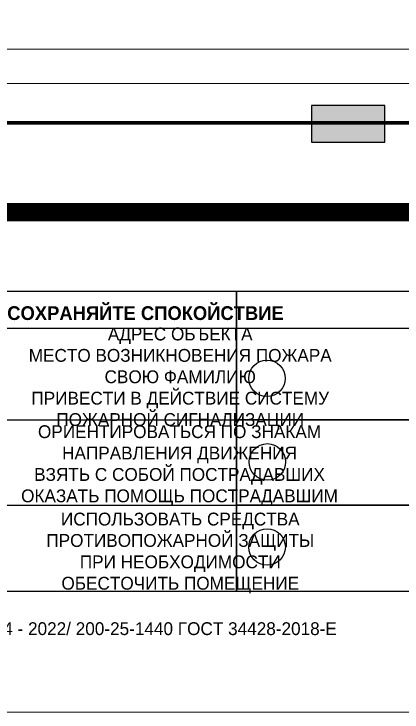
# Model space of a CAD drawing. Header units: millimetres. Extents: x 13114 to 67229, y 22859 to 38520.
# Drawn here: x 29936.9 to 30021.6, y 34765.1 to 34917.4 of the extents above; entities that cross this region are included whole.
import ezdxf

# ---------------------------------------------------------------- set-up
doc = ezdxf.new("R2010")
doc.units = ezdxf.units.MM
doc.layers.add('План_Штампы', color=7, linetype='Continuous')
doc.styles.add('обычный', font='arial.ttf')

# ---------------------------------------------------------------- blocks, each defined once
blk = doc.blocks.new('A$C32E8229D')
at = {"true_color": 0xffffff}
blk.add_hatch(color=7, dxfattribs=at).paths.add_polyline_path([(0, 0), (0, -8), (16, -8), (16, 0)])
h = blk.add_hatch(color=126)
h.paths.add_polyline_path([(0.2, -0.2), (15.8, -0.2), (15.8, -7.8), (0.2, -7.8)])
h.paths.add_polyline_path([(13.49, -2.05), (12.08, -2.05), (11.37, -2.63, 0.162397), (11.29, -2.84), (11.29, -3.63), (10.35, -3.63), (10.35, -4.05), (11.68, -4.05), (11.68, -3.48), (12.26, -4.28), (11.29, -5.1), (11.29, -6.78), (11.85, -6.78), (11.85, -5.44), (12.8, -4.64), (12.8, -5.94), (14.46, -5.94), (14.46, -5.39), (13.45, -5.39), (13.45, -3.97), (12.46, -2.59), (13.15, -2.59), (13.69, -3.34), (14.18, -3)], flags=16)
h.paths.add_polyline_path([(10.74, -1.82, 1), (11.8, -1.82, 1)], flags=16)
h.paths.add_polyline_path([(9.39, -3.59), (5.99, -3.59), (6.56, -3.03), (5.91, -3.03), (5.1, -3.83), (5.91, -4.64), (6.56, -4.64), (5.99, -4.09), (9.39, -4.09)], flags=16)
h.paths.add_polyline_path([(4.29, -1.08), (1.72, -1.08), (1.72, -6.6), (4.29, -6.6)], flags=16)
at = {"color": 126}
blk.add_lwpolyline([(16, -8), (0, -8), (0, 0), (16, 0)], close=True, dxfattribs=at)

msp = doc.modelspace()

# ---------------------------------------------------------------- linework, layer by layer
at = {"color": 5, "lineweight": 0}
msp.add_lwpolyline([(29816.34, 34765.09), (30416.34, 34765.09), (30416.34, 35160.09), (29816.34, 35160.09)], close=True, dxfattribs=at)
at = {"lineweight": 100, "const_width": 3.96}
msp.add_lwpolyline([(29858.49, 34888.09), (29858.49, 34874.17), (30294.55, 34874.17), (30294.55, 34914.31)], dxfattribs=at)
at = {"lineweight": 0}
msp.add_lwpolyline([(29874.99, 34909.71), (30184.84, 34909.71), (30184.84, 34902.24), (29874.99, 34902.24)], close=True, dxfattribs=at)
at = {"color": 126, "lineweight": 100, "true_color": 0x008754}
msp.add_lwpolyline([(30242.44, 34893.65), (29922.11, 34893.65)], dxfattribs=at)
for points in [[(29841.71, 34848.82), (29985.47, 34848.82), (29985.47, 34856.87), (29841.71, 34856.87)], [(29985.47, 34848.82), (30129.24, 34848.82), (30129.24, 34856.87), (29985.47, 34856.87)], [(29841.71, 34848.82), (29985.47, 34848.82), (29985.47, 34791.42), (29841.71, 34791.42)], [(29985.47, 34848.82), (30129.24, 34848.82), (30129.24, 34791.42), (29985.47, 34791.42)]]:
    msp.add_lwpolyline(points, close=True)
for points in [[(29900.12, 34828.83), (29841.71, 34828.83), (29985.47, 34828.83)], [(30043.89, 34828.83), (29985.47, 34828.83), (30129.24, 34828.83)], [(29900.12, 34810.25), (29841.71, 34810.25), (29985.47, 34810.25)], [(30043.89, 34810.25), (29985.47, 34810.25), (30129.24, 34810.25)]]:
    msp.add_lwpolyline(points)
for centre in [(29992.1, 34837.9), (29992.19, 34819.67), (29992.13, 34801.09)]:
    msp.add_circle(centre, 3.98)

# ---------------------------------------------------------------- block references
at = {"layer": 'План_Штампы', "color": 126, "true_color": 0x008754, "xscale": -1}
msp.add_blockref('A$C32E8229D', (30017.84, 34897.44), dxfattribs=at)

# ---------------------------------------------------------------- texts
at = {"lineweight": 0, "attachment_point": 5, "style": 'обычный'}
for s, insert, char_height, width in [('{\\fProxima Nova Rg|b1|i0|c204|p2;ДЕЙСТВИЯ ПРИ ПОЖАРЕ: СОХРАНЯЙТЕ СПОКОЙСТВИЕ\\H1.6644x; }', (29938.87, 34851.7), 3, 175.1736), ('\\pi-8.4,l8.4,t8.4;{\\fProxima Nova Rg|b0|i0|c204|p2;АДРЕС ОБЪЕКТА\\PМЕСТО ВОЗНИКНОВЕНИЯ ПОЖАРА \\PСВОЮ ФАМИЛИЮ\\PПРИВЕСТИ В ДЕЙСТВИЕ СИСТЕМУ \\PПОЖАРНОЙ СИГНАЛИЗАЦИИ}', (29973.17, 34837.84), 2.8, 126.6484), ('\\pi-8.4,l8.4,t8.4;{\\fProxima Nova Rg|b0|i0|c204|p2;ОРИЕНТИРОВАТЬСЯ ПО ЗНАКАМ \\PНАПРАВЛЕНИЯ ДВИЖЕНИЯ\\PВЗЯТЬ С СОБОЙ ПОСТРАДАВШИХ\\PОКАЗАТЬ ПОМОЩЬ ПОСТРАДАВШИМ}', (29973.02, 34818.86), 2.8, 126.6484), ('\\pi-8.4,l8.4,t8.4;{\\fProxima Nova Rg|b0|i0|c204|p2;ИСПОЛЬЗОВАТЬ СРЕДСТВА \\PПРОТИВОПОЖАРНОЙ ЗАЩИТЫ \\PПРИ НЕОБХОДИМОСТИ \\PОБЕСТОЧИТЬ ПОМЕЩЕНИЕ}', (29973.18, 34799.79), 2.8, 126.6484), ('\\pi-8.4,l8.4,t8.4;{\\fProxima Nova Rg|b0|i0|c204|p2;ИЗГОТОВИТЕЛЬ: ИП АНДРЕЕВ А. А.\\fProxima Nova Rg|b0|i0|c0|p2; \\fProxima Nova Rg|b0|i0|c204|p2;ФП-24 - 2022/ 200-25-1440 ГОСТ 34428-2018-Е\\H1.2266x; }', (29933.31, 34782.88), 2.8, 191.3484)]:
    msp.add_mtext(s, dxfattribs=dict(at, insert=insert, char_height=char_height, width=width))

doc.saveas('drawing.dxf')
